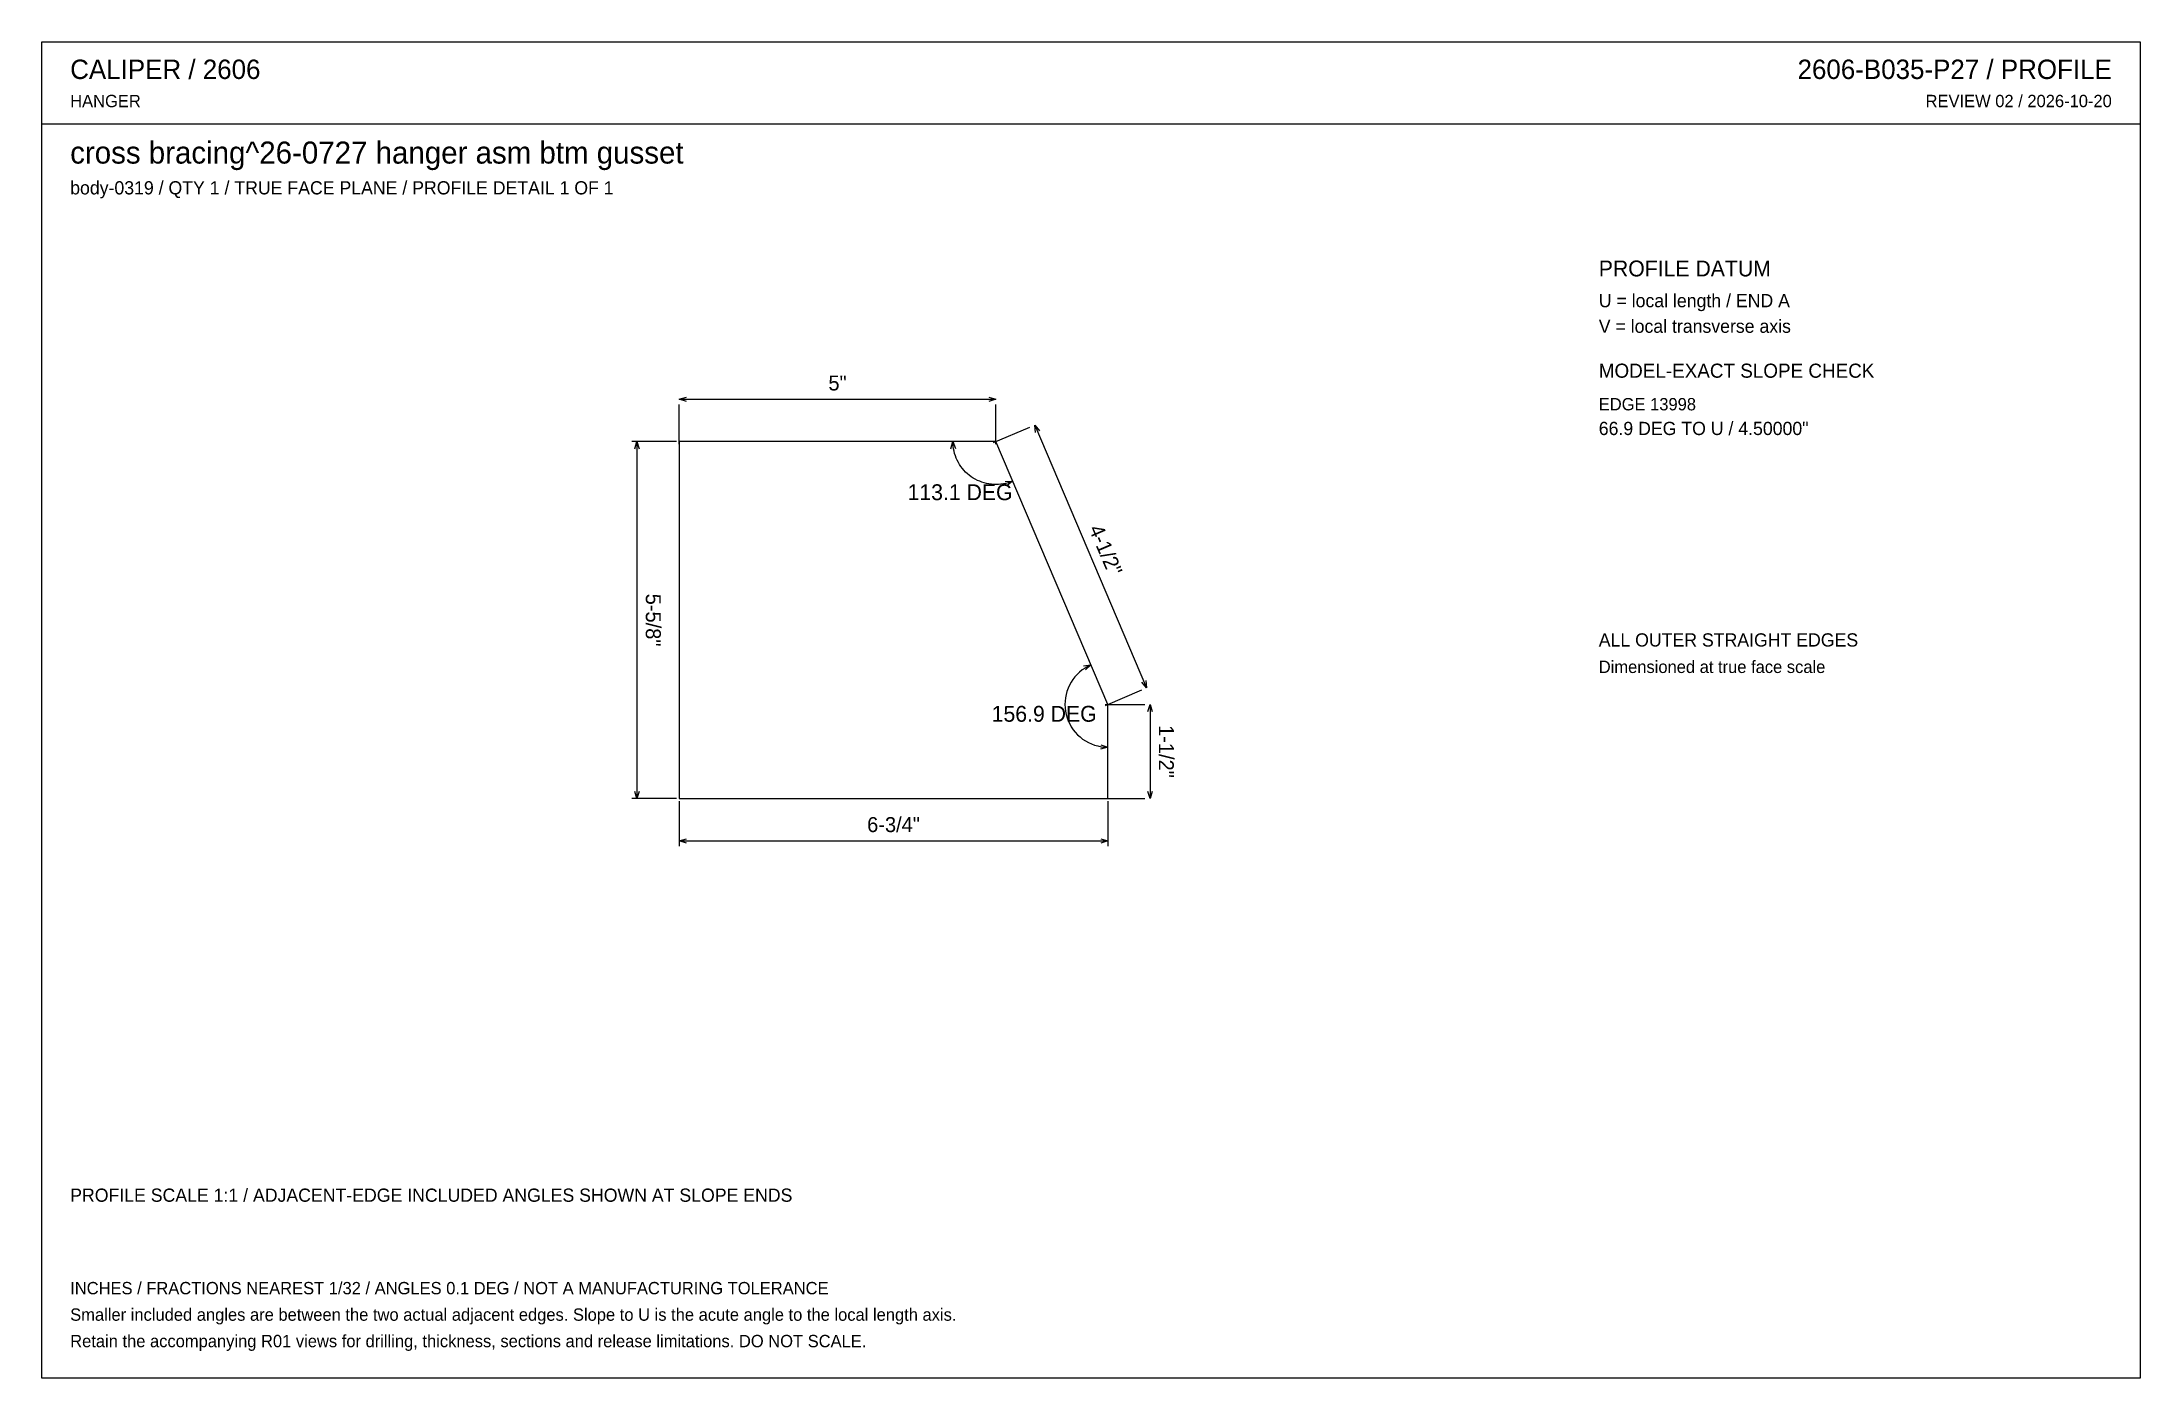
# Model space of a CAD drawing. Header units: inches. Extents: x 0.5 to 33.5, y 0.5 to 21.5.
import ezdxf
from ezdxf.enums import TextEntityAlignment as Align

# ---------------------------------------------------------------- set-up
doc = ezdxf.new("R2010")
doc.units = ezdxf.units.IN
doc.header["$MEASUREMENT"] = 0

msp = doc.modelspace()

# ---------------------------------------------------------------- linework, layer by layer
at = {"layer": 'ANNOTATION'}
for p, q in [((10.514, 15.896), (10.625, 15.931)), ((10.514, 15.896), (15.5, 15.896)), ((10.625, 15.861), (10.514, 15.896)), ((15.389, 15.931), (15.5, 15.896)), ((15.5, 15.896), (15.389, 15.861)), ((10.514, 15.188), (10.514, 15.812)), ((15.5, 15.188), (15.5, 15.812)), ((10.472, 15.229), (9.764, 15.229)), ((9.812, 15.118), (9.847, 15.229)), ((9.847, 15.229), (9.847, 9.604)), ((9.847, 15.229), (9.882, 15.118)), ((14.794, 15.117), (14.825, 15.229)), ((14.827, 15.191), (14.825, 15.229)), ((14.825, 15.229), (14.863, 15.119)), ((15.462, 15.213), (16.037, 15.458)), ((16.114, 15.49), (17.877, 11.35)), ((16.125, 15.375), (16.114, 15.49)), ((16.114, 15.49), (16.189, 15.402)), ((14.83, 15.153), (14.827, 15.191)), ((14.835, 15.116), (14.83, 15.153)), ((14.843, 15.078), (14.835, 15.116)), ((14.852, 15.041), (14.843, 15.078)), ((14.864, 15.005), (14.852, 15.041)), ((14.877, 14.97), (14.864, 15.005)), ((14.893, 14.935), (14.877, 14.97)), ((14.911, 14.901), (14.893, 14.935)), ((14.93, 14.868), (14.911, 14.901)), ((14.951, 14.837), (14.93, 14.868)), ((14.974, 14.807), (14.951, 14.837)), ((14.999, 14.778), (14.974, 14.807)), ((15.025, 14.75), (14.999, 14.778)), ((15.053, 14.724), (15.025, 14.75)), ((15.082, 14.7), (15.053, 14.724)), ((15.113, 14.677), (15.082, 14.7)), ((15.144, 14.656), (15.113, 14.677)), ((15.177, 14.637), (15.144, 14.656)), ((15.211, 14.619), (15.177, 14.637)), ((15.246, 14.604), (15.211, 14.619)), ((15.282, 14.591), (15.246, 14.604)), ((15.318, 14.579), (15.282, 14.591)), ((15.355, 14.57), (15.318, 14.579)), ((15.392, 14.563), (15.355, 14.57)), ((15.43, 14.558), (15.392, 14.563)), ((15.468, 14.555), (15.43, 14.558)), ((15.506, 14.554), (15.468, 14.555)), ((15.544, 14.556), (15.506, 14.554)), ((15.582, 14.559), (15.544, 14.556)), ((15.619, 14.565), (15.582, 14.559)), ((15.657, 14.572), (15.619, 14.565)), ((15.649, 14.6), (15.765, 14.608)), ((15.693, 14.582), (15.657, 14.572)), ((15.765, 14.608), (15.674, 14.535)), ((15.73, 14.594), (15.693, 14.582)), ((15.765, 14.608), (15.73, 14.594)), ((16.821, 11.598), (16.783, 11.562)), ((16.862, 11.632), (16.821, 11.598)), ((16.906, 11.661), (16.862, 11.632)), ((16.884, 11.694), (16.999, 11.71)), ((16.952, 11.688), (16.906, 11.661)), ((16.999, 11.71), (16.914, 11.631)), ((16.999, 11.71), (16.952, 11.688)), ((16.607, 11.242), (16.597, 11.19)), ((16.621, 11.293), (16.607, 11.242)), ((16.638, 11.343), (16.621, 11.293)), ((16.66, 11.391), (16.638, 11.343)), ((16.686, 11.437), (16.66, 11.391)), ((16.715, 11.481), (16.686, 11.437)), ((16.747, 11.523), (16.715, 11.481)), ((16.783, 11.562), (16.747, 11.523)), ((17.226, 11.073), (17.801, 11.318)), ((17.877, 11.35), (17.802, 11.439)), ((17.866, 11.466), (17.877, 11.35)), ((16.591, 11.138), (16.589, 11.085)), ((16.589, 11.085), (16.591, 11.032)), ((16.597, 11.19), (16.591, 11.138)), ((16.591, 11.032), (16.598, 10.98)), ((16.598, 10.98), (16.608, 10.928)), ((16.608, 10.928), (16.623, 10.878)), ((17.222, 11.089), (17.847, 11.089)), ((17.896, 10.978), (17.931, 11.089)), ((17.931, 11.089), (17.931, 9.604)), ((17.931, 11.089), (17.965, 10.978)), ((16.623, 10.878), (16.641, 10.828)), ((16.641, 10.828), (16.664, 10.78)), ((16.664, 10.78), (16.69, 10.734)), ((16.69, 10.734), (16.719, 10.69)), ((16.719, 10.69), (16.752, 10.649)), ((16.752, 10.649), (16.788, 10.61)), ((16.788, 10.61), (16.827, 10.575)), ((16.827, 10.575), (16.868, 10.542)), ((16.868, 10.542), (16.912, 10.513)), ((16.912, 10.513), (16.958, 10.487)), ((16.958, 10.487), (17.006, 10.465)), ((17.006, 10.465), (17.056, 10.447)), ((17.056, 10.447), (17.107, 10.433)), ((17.107, 10.433), (17.159, 10.422)), ((17.264, 10.414), (17.152, 10.384)), ((17.154, 10.453), (17.264, 10.414)), ((17.159, 10.422), (17.211, 10.416)), ((17.211, 10.416), (17.264, 10.414)), ((10.472, 9.604), (9.764, 9.604)), ((9.847, 9.604), (9.812, 9.715)), ((9.882, 9.715), (9.847, 9.604)), ((17.222, 9.604), (17.847, 9.604)), ((17.931, 9.604), (17.896, 9.715)), ((17.965, 9.715), (17.931, 9.604)), ((10.514, 9.562), (10.514, 8.854)), ((17.264, 9.562), (17.264, 8.854)), ((10.514, 8.938), (10.625, 8.972)), ((10.514, 8.938), (17.264, 8.938)), ((10.625, 8.903), (10.514, 8.938)), ((17.153, 8.972), (17.264, 8.938)), ((17.264, 8.938), (17.153, 8.903))]:
    msp.add_line(p, q, dxfattribs=at)
at = {"layer": 'OUTLINE'}
for p, q in [((0.472, 21.528), (33.528, 21.528)), ((0.472, 0.472), (0.472, 21.528)), ((33.528, 21.528), (33.528, 0.472)), ((0.472, 20.236), (33.528, 20.236)), ((10.514, 15.229), (10.514, 9.604)), ((15.5, 15.229), (10.514, 15.229)), ((17.264, 11.089), (15.5, 15.229)), ((17.264, 9.604), (17.264, 11.089)), ((10.514, 9.604), (17.264, 9.604)), ((33.528, 0.472), (0.472, 0.472))]:
    msp.add_line(p, q, dxfattribs=at)

# ---------------------------------------------------------------- texts
at = {"layer": 'ANNOTATION'}
for s, height, p in [('CALIPER / 2606', 0.30556, (0.917, 20.944)), ('HANGER', 0.1944, (0.917, 20.5)), ('cross bracing^26-0727 hanger asm btm gusset', 0.34722, (0.917, 19.611)), ('body-0319 / QTY 1 / TRUE FACE PLANE / PROFILE DETAIL 1 OF 1', 0.20833, (0.917, 19.125)), ('PROFILE DATUM', 0.25, (25, 17.833)), ('U = local length / END A', 0.20833, (25, 17.347)), ('V = local transverse axis', 0.20833, (25, 16.944)), ('MODEL-EXACT SLOPE CHECK', 0.22222, (25, 16.236)), ('EDGE 13998', 0.1944, (25, 15.722)), ('66.9 DEG TO U / 4.50000"', 0.20833, (25, 15.333)), ('ALL OUTER STRAIGHT EDGES', 0.20833, (25, 12)), ('Dimensioned at true face scale', 0.19444, (25, 11.583)), ('PROFILE SCALE 1:1 / ADJACENT-EDGE INCLUDED ANGLES SHOWN AT SLOPE ENDS', 0.20833, (0.917, 3.25)), ('INCHES / FRACTIONS NEAREST 1/32 / ANGLES 0.1 DEG / NOT A MANUFACTURING TOLERANCE', 0.19444, (0.917, 1.792)), ('Smaller included angles are between the two actual adjacent edges. Slope to U is the acute angle to the local length axis.', 0.194444, (0.917, 1.375)), ('Retain the accompanying R01 views for drilling, thickness, sections and release limitations. DO NOT SCALE.', 0.194444, (0.917, 0.958))]:
    msp.add_text(s, height=height, dxfattribs=at).set_placement(p)
for s, height, p in [('2606-B035-P27 / PROFILE', 0.30556, (33.083, 20.944)), ('REVIEW 02 / 2026-10-20', 0.19444, (33.083, 20.5))]:
    msp.add_text(s, height=height, dxfattribs=at).set_placement(p, align=Align.RIGHT)
for s, height, p in [('5"', 0.2361, (13.007, 16.035)), ('113.1 DEG', 0.25, (14.937, 14.307)), ('156.9 DEG', 0.25, (16.262, 10.815)), ('6-3/4"', 0.2361, (13.889, 9.076))]:
    msp.add_text(s, height=height, dxfattribs=at).set_placement(p, align=Align.CENTER)
for s, rotation, p in [('4-1/2"', -66.9294, (17.123, 13.475)), ('5-5/8"', -90, (9.986, 12.417)), ('1-1/2"', -90, (18.069, 10.347))]:
    msp.add_text(s, height=0.2361, rotation=rotation, dxfattribs=at).set_placement(p, align=Align.CENTER)

doc.saveas('drawing.dxf')
